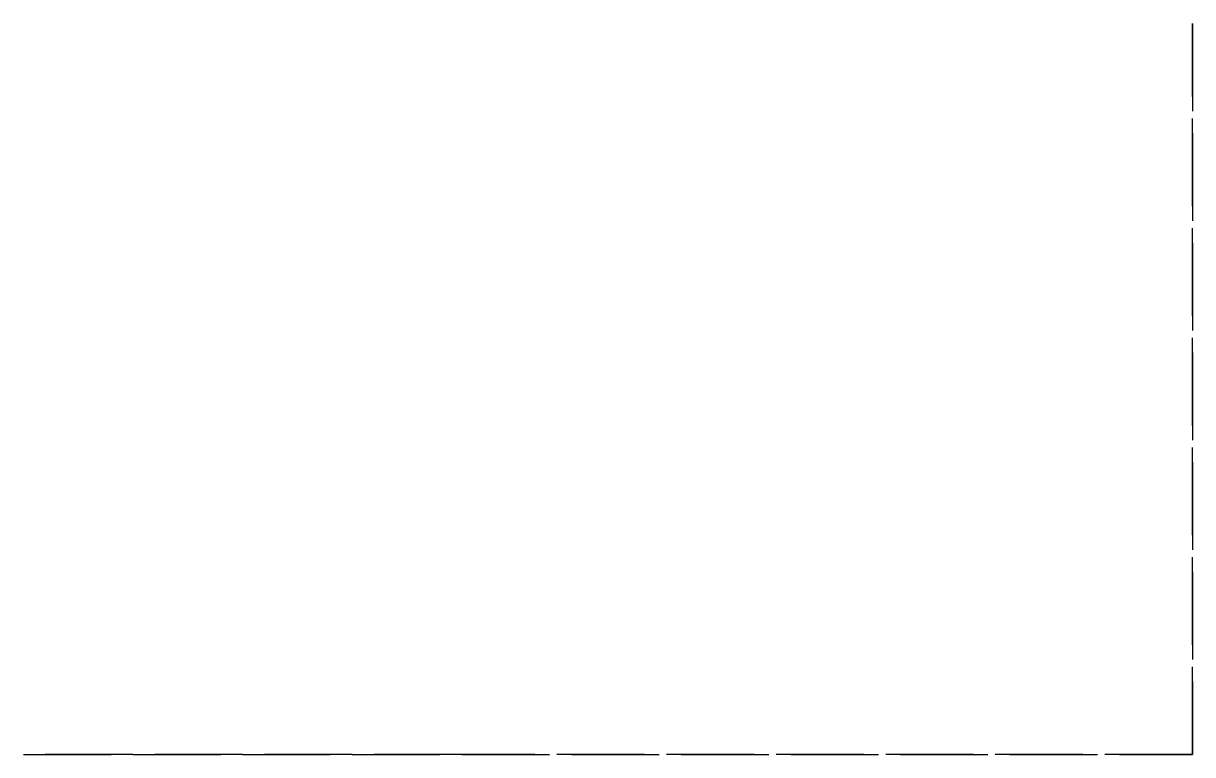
# Model space of a CAD drawing. Header units: millimetres. Extents: x 775.7 to 855.7, y 0 to 50.
import ezdxf

# ---------------------------------------------------------------- set-up
doc = ezdxf.new("R2010")
doc.units = ezdxf.units.MM
doc.header["$LTSCALE"] = 0.5
doc.linetypes.add('ACAD_ISO02W100', pattern=[15, 12, -3])
doc.layers.add('0-Sketch', color=20, linetype='ACAD_ISO02W100')

msp = doc.modelspace()

# ---------------------------------------------------------------- linework, layer by layer
at = {"layer": '0-Sketch', "extrusion": (0, -1, 0)}
msp.add_lwpolyline([(775.678, 420.648), (855.678, 420.648), (855.678, 450.648), (805.678, 450.648), (805.678, 490.648), (775.678, 490.648)], close=True, dxfattribs=at)
at = {"layer": '0-Sketch'}
msp.add_polyline3d([(855.678, 30, 470.648), (855.678, 50, 470.648), (855.678, 50, 450.648), (855.678, 0, 450.648)], close=True, dxfattribs=at)

doc.saveas('drawing.dxf')
